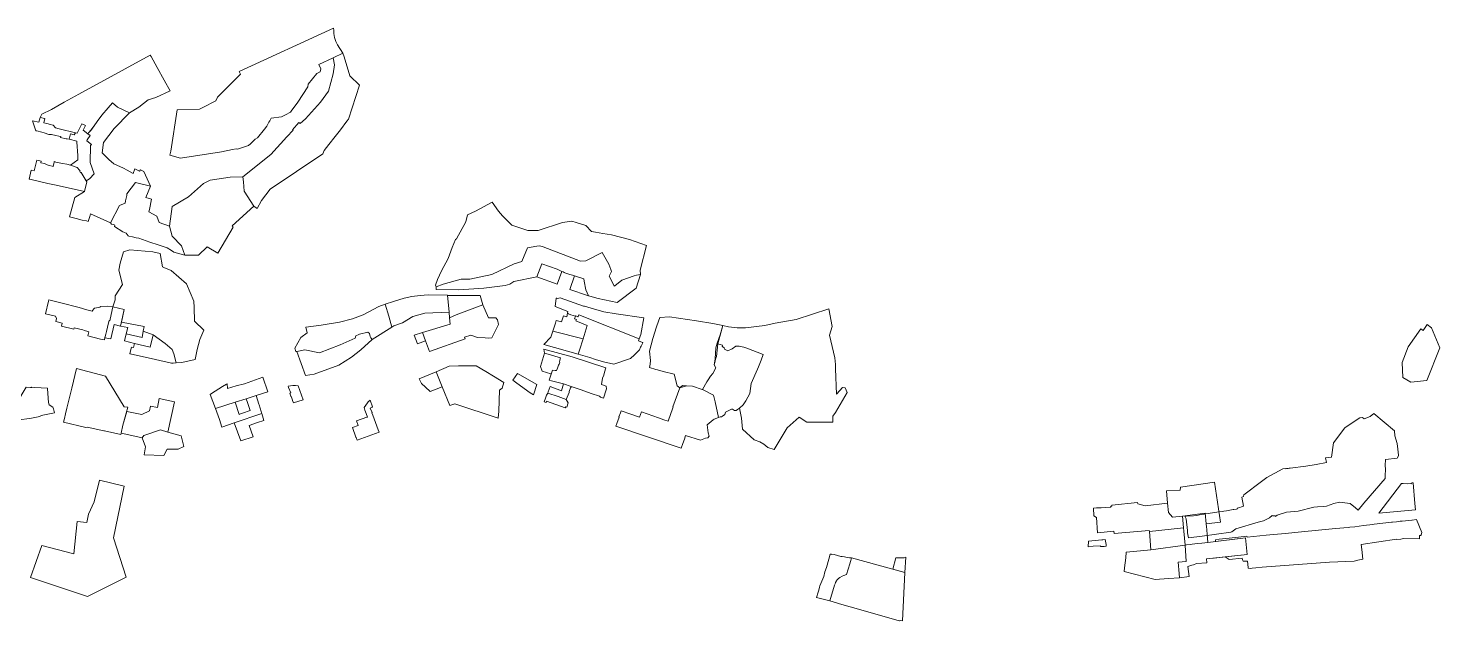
# Model space of a CAD drawing. Extents: x 1392105 to 1399213, y 355893 to 360805.
# Drawn here: x 1395560 to 1399213, y 359186 to 360720 of the extents above; entities that cross this region are included whole.
import ezdxf

# ---------------------------------------------------------------- set-up
doc = ezdxf.new("R2010")
doc.units = 0
doc.header["$MEASUREMENT"] = 0
doc.layers.add('Ранее утвержденные зоны регулирования застройки', color=52, linetype='Continuous')

msp = doc.modelspace()

# ---------------------------------------------------------------- linework, layer by layer
at = {"layer": 'Ранее утвержденные зоны регулирования застройки', "lineweight": 20}
for points in [[(1395926.8, 360391.8), (1395954, 360384.1), (1396060.6, 360400.1), (1396088.8, 360406.4), (1396098, 360408.2), (1396102.2, 360407.3), (1396130.2, 360416.8), (1396135.3, 360421.3), (1396147.7, 360432.7), (1396153.8, 360436.9), (1396171.4, 360459.2), (1396177.7, 360466.9), (1396183.1, 360477), (1396185.2, 360480.9), (1396188.8, 360487.1), (1396215.4, 360490.7), (1396217.8, 360492.2), (1396225.6, 360496.3), (1396238.7, 360503.2), (1396240.6, 360505.6), (1396257.7, 360529.2), (1396283.4, 360568.4), (1396284.9, 360575.4), (1396307.1, 360603.3), (1396315.9, 360607.8), (1396317.7, 360615.5), (1396312.1, 360626.2), (1396349.4, 360643.6), (1396374.6, 360655.8), (1396360.8, 360677.2), (1396356.6, 360686.3), (1396353.2, 360695.9), (1396351.1, 360706.7), (1396350.9, 360715.4), (1396349.8, 360720.4), (1396106.3, 360608.1), (1396109.6, 360601.8), (1396050.4, 360542), (1396046.1, 360532.4), (1396011.7, 360515.3), (1396003.3, 360511.1), (1395945.6, 360508.8), (1395929, 360402.1), (1395927.7, 360395.1), (1395926.8, 360391.8)], [(1395926.8, 360391.8), (1395954, 360384.1), (1396060.6, 360400.1), (1396088.8, 360406.4), (1396098, 360408.2), (1396102.2, 360407.3), (1396130.2, 360416.8), (1396135.3, 360421.3), (1396147.7, 360432.7), (1396153.8, 360436.9), (1396171.4, 360459.2), (1396177.7, 360466.9), (1396183.1, 360477), (1396185.2, 360480.9), (1396188.8, 360487.1), (1396215.4, 360490.7), (1396217.8, 360492.2), (1396225.6, 360496.3), (1396238.7, 360503.2), (1396240.6, 360505.6), (1396257.7, 360529.2), (1396283.4, 360568.4), (1396284.9, 360575.4), (1396307.1, 360603.3), (1396315.9, 360607.8), (1396317.7, 360615.5), (1396312.1, 360626.2), (1396349.4, 360643.6), (1396374.6, 360655.8), (1396360.8, 360677.2), (1396356.6, 360686.3), (1396353.2, 360695.9), (1396351.1, 360706.7), (1396350.9, 360715.4), (1396349.8, 360720.4), (1396106.3, 360608.1), (1396109.6, 360601.8), (1396050.4, 360542), (1396046.1, 360532.4), (1396011.7, 360515.3), (1396003.3, 360511.1), (1395945.6, 360508.8), (1395929, 360402.1), (1395927.7, 360395.1), (1395926.8, 360391.8)], [(1395714.4, 360446.9), (1395716.9, 360450.2), (1395722.3, 360456), (1395731.1, 360468), (1395738.3, 360478.8), (1395751.1, 360495.5), (1395766.8, 360514.2), (1395778.3, 360526.8), (1395791, 360515.8), (1395822, 360501), (1395846.7, 360516.1), (1395870.6, 360534.7), (1395890.1, 360541.2), (1395927.2, 360558.4), (1395923.7, 360564.6), (1395916.2, 360578.2), (1395911.8, 360586), (1395893.6, 360618.8), (1395878, 360646.9), (1395876, 360650.5), (1395691.1, 360549.7), (1395653.3, 360528.6), (1395620.6, 360509.8), (1395595.5, 360498.1), (1395591, 360489.4), (1395603.5, 360486.5), (1395600.9, 360475.3), (1395608.6, 360473.3), (1395617.6, 360470.9), (1395623.6, 360469.3), (1395624.5, 360469.1), (1395630.9, 360462.5), (1395640.2, 360459.9), (1395682.5, 360449.2), (1395686.5, 360448.2), (1395698.6, 360473.2), (1395708.2, 360468.5), (1395702.1, 360456), (1395714.4, 360446.9)], [(1396152.3, 360253.9), (1396163.9, 360273.9), (1396186.1, 360303.2), (1396323, 360395.1), (1396326, 360403.4), (1396338.5, 360419.2), (1396354.5, 360440.1), (1396368.1, 360457.4), (1396385, 360479.4), (1396388.8, 360485), (1396417.6, 360572.8), (1396392.3, 360596.9), (1396378, 360646.3), (1396374.6, 360655.8), (1396349.4, 360643.6), (1396352.8, 360625.9), (1396349, 360601.9), (1396337, 360557), (1396316.8, 360529.1), (1396277.4, 360486.1), (1396263.9, 360473.6), (1396260.8, 360476.1), (1396244, 360457.3), (1396245.5, 360456), (1396229.4, 360438.8), (1396187.7, 360393.5), (1396115.7, 360335.2), (1396117.1, 360322.5), (1396119, 360298.1), (1396144.3, 360259.4), (1396152.3, 360253.9)], [(1395773.4, 360216.5), (1395796.5, 360261.2), (1395810.8, 360267.5), (1395812.2, 360273.7), (1395815.3, 360287.3), (1395815.2, 360291.2), (1395838, 360320.9), (1395876.8, 360311), (1395859, 360349.5), (1395851, 360353.7), (1395848.5, 360350.5), (1395836.1, 360356.6), (1395831.6, 360344.3), (1395816.7, 360353.2), (1395806.8, 360357.7), (1395782, 360368.8), (1395768.6, 360380.5), (1395752, 360397.9), (1395755, 360424.4), (1395782.5, 360460.7), (1395822, 360501), (1395791, 360515.8), (1395778.3, 360526.8), (1395766.8, 360514.2), (1395751.1, 360495.5), (1395738.3, 360478.8), (1395731.1, 360468), (1395722.2, 360455.8), (1395716.9, 360450.2), (1395714.4, 360446.9), (1395720.8, 360442.2), (1395713, 360431.6), (1395711.9, 360429.1), (1395723.8, 360419.7), (1395721.7, 360416.7), (1395720.2, 360372.6), (1395730.8, 360343.5), (1395718.7, 360330.3), (1395710.5, 360325.3), (1395711.9, 360323), (1395705.9, 360297.6), (1395681.1, 360282.2), (1395667.3, 360231.7), (1395684.5, 360227.5), (1395700.2, 360223.7), (1395710.9, 360221.2), (1395715.7, 360220.2), (1395719.6, 360233), (1395721.2, 360239.8), (1395773.4, 360216.5)], [(1395666.5, 360432.7), (1395669.7, 360446.7), (1395679.4, 360444.4), (1395682.5, 360449.2), (1395640.2, 360459.9), (1395630.9, 360462.5), (1395624.5, 360469.1), (1395623.6, 360469.3), (1395617.6, 360470.9), (1395608.6, 360473.3), (1395600.9, 360475.3), (1395603.5, 360486.5), (1395591, 360489.4), (1395587.9, 360476.8), (1395571.1, 360480.8), (1395580, 360454.9), (1395582.7, 360454.3), (1395595.4, 360451.2), (1395601.6, 360449.7), (1395613.6, 360445.3), (1395620.9, 360445.2), (1395631.3, 360442.6), (1395639.6, 360440.9), (1395644.6, 360439.8), (1395644.1, 360437.5), (1395658.3, 360434.3), (1395660.6, 360433.8), (1395666.5, 360432.7)], [(1395710.5, 360325.3), (1395718.7, 360330.3), (1395730.8, 360343.5), (1395720.2, 360372.6), (1395721.7, 360416.7), (1395723.8, 360419.7), (1395711.9, 360429.1), (1395713, 360431.6), (1395720.8, 360442.2), (1395714.4, 360446.9), (1395702.1, 360456), (1395708.2, 360468.5), (1395698.6, 360473.2), (1395686.5, 360448.2), (1395682.5, 360449.2), (1395679.4, 360444.4), (1395669.7, 360446.7), (1395666.5, 360432.7), (1395686.2, 360428.2), (1395686.3, 360425.1), (1395688.2, 360390.9), (1395688.4, 360386.3), (1395688.8, 360379.3), (1395669.3, 360366), (1395687, 360360.1), (1395692.9, 360353.1), (1395694.9, 360350), (1395693.6, 360349.3), (1395695.9, 360345.7), (1395697.2, 360346.4), (1395710.5, 360325.3)], [(1395705.9, 360297.6), (1395711.9, 360323), (1395710.5, 360325.3), (1395697.2, 360346.4), (1395695.9, 360345.7), (1395693.6, 360349.3), (1395694.9, 360350), (1395692.9, 360353.1), (1395687, 360360.1), (1395669.3, 360366), (1395660.3, 360368.1), (1395648.8, 360369.8), (1395644.6, 360370.9), (1395631.9, 360373.9), (1395629.7, 360374.5), (1395627.4, 360375), (1395627.1, 360374.1), (1395627.1, 360373.9), (1395624.4, 360362.5), (1395622.2, 360363), (1395614.4, 360364.9), (1395609, 360366.3), (1395602.2, 360369.9), (1395593.3, 360372), (1395593.9, 360376), (1395582.4, 360378.8), (1395576, 360350.9), (1395567.8, 360352.5), (1395562.9, 360329.8), (1395564.3, 360329.5), (1395611.4, 360318.7), (1395632.2, 360314.2), (1395705.9, 360297.6)], [(1396050.9, 360137.7), (1396090.9, 360205.6), (1396087.6, 360209.1), (1396144.3, 360259.4), (1396119, 360298.1), (1396117.1, 360322.5), (1396115.7, 360335.2), (1396083.1, 360334.5), (1396031, 360326.8), (1396013.4, 360318.2), (1395975.4, 360283.7), (1395933.1, 360259), (1395925.9, 360207.5), (1395932.6, 360181.8), (1395956.9, 360157.2), (1395965.1, 360132.4), (1396000.5, 360132.7), (1396022.9, 360154.3), (1396050.9, 360137.7)], [(1395965.1, 360132.4), (1395956.9, 360157.2), (1395932.6, 360181.8), (1395925.9, 360207.5), (1395899.2, 360217.4), (1395893.3, 360234.1), (1395872.7, 360245.2), (1395873.9, 360250.8), (1395879.4, 360277.7), (1395865, 360281.8), (1395876.8, 360311), (1395838, 360320.9), (1395815.2, 360291.2), (1395815.3, 360287.3), (1395812.2, 360273.7), (1395810.8, 360267.5), (1395796.5, 360261.2), (1395773.4, 360216.5), (1395775.8, 360212.8), (1395780.7, 360212.5), (1395784, 360210.5), (1395783.4, 360206.7), (1395804.8, 360192.8), (1395813.3, 360189.7), (1395819.2, 360182.8), (1395820.9, 360181.7), (1395829.7, 360179.9), (1395839.2, 360178), (1395846.2, 360176.8), (1395875.2, 360166.3), (1395896.4, 360159.9), (1395919.5, 360151.5), (1395931, 360144.6), (1395937, 360140.2), (1395965.1, 360132.4)], [(1397144.7, 360082.6), (1397144, 360094.3), (1397159.8, 360158.1), (1397115.8, 360172.9), (1397069.3, 360185.3), (1397047.1, 360188.9), (1397028.2, 360192.2), (1397017.7, 360194.1), (1397003.4, 360209.8), (1396978, 360217.4), (1396966.7, 360220.6), (1396942.6, 360217.7), (1396879.7, 360196.9), (1396852.9, 360196.7), (1396811.7, 360210.3), (1396787.4, 360234.2), (1396777.1, 360246.7), (1396760.8, 360270.1), (1396718, 360246.6), (1396696.6, 360237.2), (1396692.6, 360219), (1396668.5, 360175.4), (1396666.1, 360173.4), (1396657.4, 360152.3), (1396646.7, 360123.8), (1396629.3, 360092), (1396619.3, 360070), (1396614.1, 360054.8), (1396615.6, 360050.8), (1396634, 360057.5), (1396680.6, 360071), (1396703.2, 360070.2), (1396759.6, 360082.4), (1396817.7, 360110.3), (1396837.7, 360115.9), (1396852.3, 360152.1), (1396876.7, 360156), (1396883.9, 360157), (1396892.4, 360154), (1396989.6, 360117.6), (1397003.5, 360118), (1397045.3, 360139.3), (1397062.4, 360109.4), (1397068.1, 360096), (1397069.2, 360090.5), (1397063.6, 360078.4), (1397070.5, 360065), (1397076.9, 360052.3), (1397078.3, 360052.9), (1397096.2, 360068.2), (1397128.5, 360079.3), (1397134, 360080.6), (1397144.7, 360082.6)], [(1397084, 360010.2), (1397133.4, 360047.3), (1397144.7, 360082.6), (1397134, 360080.6), (1397128.5, 360079.3), (1397096.2, 360068.2), (1397078.3, 360052.9), (1397076.9, 360052.3), (1397070.5, 360065), (1397063.6, 360078.4), (1397069.2, 360090.5), (1397068.1, 360096), (1397062.4, 360109.4), (1397045.3, 360139.3), (1397003.5, 360118), (1396989.6, 360117.6), (1396892.4, 360154), (1396883.9, 360157), (1396876.7, 360156), (1396852.3, 360152.1), (1396837.7, 360115.9), (1396817.7, 360110.3), (1396759.6, 360082.4), (1396703.2, 360070.2), (1396680.6, 360071), (1396634, 360057.5), (1396615.6, 360050.8), (1396616, 360043.4), (1396674.6, 360043.1), (1396739.2, 360047.1), (1396794.8, 360054.1), (1396806.4, 360057.6), (1396817.2, 360064.4), (1396876.5, 360076.2), (1396889.1, 360110.7), (1396909.4, 360103.2), (1396928.8, 360096.4), (1396941.1, 360090.7), (1396944.6, 360089.4), (1396947.4, 360088), (1396948.6, 360087.3), (1396962.2, 360083.1), (1396968.3, 360081.2), (1396973.8, 360079.5), (1396998.4, 360071.4), (1396998.8, 360065.3), (1397003.6, 360042.8), (1397010.2, 360027.6), (1397013.6, 360026.5), (1397035.5, 360020.5), (1397084, 360010.2)], [(1395943.5, 359853.6), (1395958, 359854.6), (1395991.9, 359862.7), (1395997.7, 359888.9), (1396004.4, 359914.3), (1396014.7, 359938.4), (1395990.9, 359961.8), (1395990, 359997), (1395988.9, 360013.4), (1395969.8, 360058.4), (1395930, 360092.7), (1395911.1, 360101), (1395908, 360102.7), (1395901.5, 360136.9), (1395882.3, 360141.2), (1395823.1, 360146.5), (1395806.5, 360141.2), (1395798.2, 360111.6), (1395795.1, 360093.8), (1395804.5, 360056.4), (1395785.1, 360027.3), (1395785.6, 360017.5), (1395783.5, 360011.8), (1395778.8, 359998.8), (1395808.6, 359991.8), (1395801.2, 359959.4), (1395860.2, 359947.7), (1395857.9, 359935.8), (1395884, 359926.6), (1395914.7, 359903.7), (1395933.1, 359888.3), (1395936.9, 359877.6), (1395943.5, 359853.6)], [(1396929.2, 360057.3), (1396941.1, 360090.7), (1396928.8, 360096.4), (1396909.4, 360103.2), (1396889.1, 360110.7), (1396876.5, 360076.2), (1396929.2, 360057.3)], [(1397010.2, 360027.6), (1397003.6, 360042.8), (1396998.8, 360065.3), (1396998.4, 360071.4), (1396973.8, 360079.5), (1396961.6, 360043.7), (1396974.4, 360039.2), (1396994.9, 360032.6), (1397010.2, 360027.6)], [(1395757.3, 359913.1), (1395758.8, 359919.4), (1395761, 359928.4), (1395762.7, 359935.1), (1395768.3, 359957.9), (1395769.7, 359963.4), (1395771.1, 359963.1), (1395772, 359967.2), (1395772.6, 359967.1), (1395778.8, 359998.8), (1395764.2, 360000.8), (1395746.4, 359999.7), (1395746.1, 359997.8), (1395731.9, 359995.1), (1395730, 359993.7), (1395727.4, 359990.5), (1395725.5, 359987.6), (1395711.7, 359991.3), (1395691.8, 359997.5), (1395645, 360009.3), (1395613.5, 360017.1), (1395612.7, 360013.7), (1395605.2, 359980.9), (1395631, 359975.1), (1395633.1, 359968.4), (1395631.5, 359961.2), (1395648.3, 359956.9), (1395646.4, 359949), (1395678.5, 359941.1), (1395679.3, 359944.6), (1395701.3, 359939.2), (1395705.8, 359937.7), (1395714.4, 359935.2), (1395717, 359933.9), (1395714.5, 359923.5), (1395747.3, 359915.5), (1395753.1, 359914), (1395757.3, 359913.1)], [(1396252.6, 359882.9), (1396250.5, 359892.3), (1396265.8, 359919.3), (1396281.9, 359931.6), (1396278.4, 359946.7), (1396318.4, 359951.5), (1396366.1, 359959.2), (1396399, 359967.9), (1396427.4, 359978.5), (1396467.6, 359999.4), (1396483.7, 360005.6), (1396493, 359974.8), (1396501.1, 359946.4), (1396449.9, 359914.7), (1396447.2, 359918.9), (1396445.3, 359922.4), (1396443.8, 359929.6), (1396438.8, 359933.5), (1396417.3, 359928.1), (1396415.8, 359927.7), (1396408.3, 359924.1), (1396406.4, 359918.1), (1396367.8, 359900.2), (1396313.8, 359879.5), (1396275.7, 359887.5), (1396255.3, 359883.5), (1396252.6, 359882.9)], [(1396501.1, 359946.4), (1396493, 359974.8), (1396483.7, 360005.6), (1396505.5, 360013.1), (1396533.2, 360021.4), (1396552.8, 360025.5), (1396574.5, 360028.7), (1396595.2, 360029.6), (1396645.4, 360029.3), (1396649.3, 359985.1), (1396586.4, 359982.4), (1396555.7, 359974.2), (1396528.9, 359957.5), (1396506, 359949.4), (1396501.1, 359946.4)], [(1396690.5, 359915.9), (1396689, 359920), (1396705.8, 359925.2), (1396723, 359919.6), (1396743.1, 359918.9), (1396752.2, 359918.2), (1396759.7, 359918.3), (1396776.8, 359953.6), (1396774.7, 359965.3), (1396770.7, 359970.4), (1396751.2, 359970.4), (1396737, 360004.2), (1396667.3, 359978.2), (1396650.5, 359970.4), (1396651.9, 359954.3), (1396580.3, 359932.9), (1396587.9, 359910.7), (1396598.5, 359883.7), (1396690.5, 359915.9)], [(1396649.3, 359985.1), (1396650.5, 359970.4), (1396667.3, 359978.2), (1396737, 360004.2), (1396729.7, 360028.1), (1396691.8, 360028.2), (1396645.4, 360028.6), (1396649.3, 359985.1)], [(1397081.7, 359981), (1397152.9, 359970.7), (1397145.1, 359927.4), (1397141, 359915.9), (1396985.2, 359978.5), (1396983.3, 359973.9), (1396982.9, 359973), (1396977.3, 359975.3), (1396976.3, 359974.9), (1396964.6, 359978.6), (1396958.6, 359981.2), (1396955.9, 359982.2), (1396956.8, 359987.2), (1396924, 359999.9), (1396926.7, 360021.6), (1396927.9, 360021.1), (1396929.7, 360020.3), (1396936.4, 360021.9), (1396997.5, 360000.6), (1396999.5, 360000.5), (1397017.3, 359995.1), (1397049.5, 359985.7), (1397081.7, 359981)], [(1395773.8, 359915.7), (1395782.7, 359952.9), (1395798.9, 359949.3), (1395808.6, 359991.8), (1395778.8, 359998.8), (1395772.6, 359967.1), (1395772, 359967.2), (1395771.1, 359963.1), (1395769.7, 359963.4), (1395768.3, 359957.9), (1395762.7, 359935.1), (1395761, 359928.4), (1395758.7, 359918.9), (1395773.8, 359915.7)], [(1396917.6, 359936.2), (1396996.1, 359916.1), (1397006.9, 359950.4), (1396977.7, 359962.3), (1396979.2, 359966.3), (1396973.7, 359967.8), (1396976.3, 359974.9), (1396964.6, 359978.6), (1396958.6, 359981.2), (1396955.9, 359982.2), (1396954.2, 359973.1), (1396945, 359975.6), (1396940.3, 359960.3), (1396926.7, 359963.7), (1396924.5, 359957), (1396917.6, 359936.2)], [(1397150.8, 359905.8), (1397149.5, 359906.5), (1397139.3, 359911.3), (1397141, 359915.9), (1396985.2, 359978.5), (1396983.3, 359973.9), (1396982.9, 359973), (1396977.3, 359975.3), (1396976.3, 359974.9), (1396973.7, 359967.8), (1396979.2, 359966.3), (1396977.7, 359962.3), (1397006.9, 359950.4), (1396996.1, 359916.1), (1396986.9, 359886.7), (1396983.5, 359876.5), (1397013.8, 359868.1), (1397028.4, 359862.9), (1397048.8, 359856.2), (1397075.8, 359850.9), (1397118.4, 359865.4), (1397129.1, 359874.4), (1397141.9, 359887.7), (1397144.6, 359894.2), (1397146.2, 359897.3), (1397150.8, 359905.8)], [(1397194.8, 359971.7), (1397219.3, 359973.2), (1397289.7, 359962.7), (1397331.8, 359955.9), (1397357.4, 359950.2), (1397351, 359926.7), (1397343, 359904.5), (1397339.5, 359892.4), (1397338.1, 359863.9), (1397335.4, 359849.1), (1397339.3, 359840.8), (1397331.5, 359826.5), (1397325.8, 359819.7), (1397320, 359810.3), (1397316.7, 359804.9), (1397305.3, 359785.1), (1397303.9, 359785.2), (1397279.6, 359793.7), (1397264, 359794.5), (1397246.5, 359789), (1397239.3, 359794.8), (1397231.6, 359824.6), (1397202.9, 359831.7), (1397188.2, 359835.6), (1397184.6, 359836.5), (1397167.6, 359841.6), (1397168.5, 359845.8), (1397169.8, 359850.5), (1397170.8, 359860), (1397168.1, 359884.3), (1397176.2, 359917.2), (1397186.2, 359947), (1397191.6, 359962.2), (1397194.8, 359971.7)], [(1397419.8, 359892.2), (1397411.7, 359894.3), (1397399.9, 359897.3), (1397391, 359897.4), (1397381.7, 359890.5), (1397370.4, 359885.4), (1397362, 359889.5), (1397361, 359892.5), (1397357.6, 359895), (1397355.9, 359897.5), (1397356.9, 359900.1), (1397344.7, 359903.3), (1397357.4, 359950.2), (1397372.3, 359946.9), (1397394.7, 359944.8), (1397416.3, 359944.8), (1397466.8, 359950.4), (1397493.5, 359956.8), (1397547.2, 359966.2), (1397631.6, 359993.6), (1397640.8, 359947.9), (1397634.1, 359925.4), (1397647.8, 359867), (1397649.1, 359849.8), (1397649.6, 359838.1), (1397651.4, 359772.7), (1397652.4, 359773.8), (1397667.6, 359790.2), (1397674.4, 359789), (1397679.5, 359777.1), (1397649.4, 359725.3), (1397642.3, 359715.9), (1397642.7, 359700), (1397575.1, 359700.4), (1397555.1, 359712.9), (1397524.3, 359685.8), (1397490.8, 359629.4), (1397474, 359634.8), (1397463.7, 359643), (1397453.7, 359649.2), (1397438.9, 359654.7), (1397408.9, 359681.8), (1397405.6, 359710.3), (1397400.5, 359736.8), (1397410.3, 359745.2), (1397414.1, 359750.6), (1397417.4, 359755.8), (1397427.7, 359774.9), (1397430.7, 359800.8), (1397447.8, 359837.2), (1397450.3, 359843.4), (1397457.3, 359861.2), (1397461.7, 359875.8), (1397419.8, 359892.2)], [(1395801.2, 359959.4), (1395798.9, 359949.3), (1395817.9, 359945.1), (1395814.1, 359929.3), (1395854.7, 359919.7), (1395857.9, 359935.8), (1395860.2, 359947.7), (1395801.2, 359959.4)], [(1395814.1, 359929.3), (1395854.7, 359919.7), (1395857.9, 359935.8), (1395884, 359926.6), (1395875.8, 359894.6), (1395835.1, 359904.4), (1395809.8, 359911.1), (1395814.1, 359929.3)], [(1396277.5, 359821.5), (1396255.3, 359883.5), (1396275.7, 359887.5), (1396313.8, 359879.5), (1396367.8, 359900.2), (1396406.4, 359918.1), (1396408.3, 359924.1), (1396415.8, 359927.7), (1396417.3, 359928.1), (1396438.8, 359933.5), (1396443.8, 359929.6), (1396445.3, 359922.4), (1396447.2, 359918.9), (1396449.9, 359914.7), (1396421, 359887.6), (1396397.1, 359868.4), (1396364.2, 359847.8), (1396300.1, 359825), (1396277.5, 359821.5)], [(1396567.3, 359903.4), (1396559.3, 359925.4), (1396580.3, 359932.9), (1396587.9, 359910.7), (1396567.3, 359903.4)], [(1396983.5, 359876.5), (1396986.9, 359886.7), (1396996.1, 359916.1), (1396917.6, 359936.2), (1396912.2, 359920.7), (1396894.4, 359901.4), (1396983.5, 359876.5)], [(1399191.2, 359945), (1399179.9, 359952.9), (1399169.5, 359938), (1399164, 359942.2), (1399130.9, 359895.4), (1399115.7, 359855.1), (1399117, 359816), (1399137.6, 359804.3), (1399179.2, 359808.3), (1399212.9, 359893.1), (1399191.2, 359945)], [(1395889.6, 359862.3), (1395930.9, 359852.8), (1395935.1, 359853.1), (1395943.5, 359853.6), (1395936.9, 359877.6), (1395933.1, 359888.3), (1395914.7, 359903.7), (1395884, 359926.6), (1395875.8, 359894.6), (1395835.1, 359904.4), (1395832.3, 359893.4), (1395827.2, 359894.8), (1395822.8, 359877.7), (1395823.9, 359877.4), (1395889.6, 359862.3)], [(1397305.3, 359785.1), (1397316.7, 359804.9), (1397320, 359810.3), (1397325.8, 359819.7), (1397331.5, 359826.5), (1397339.3, 359840.8), (1397335.4, 359849.1), (1397336.9, 359854.9), (1397339.1, 359863.3), (1397341.1, 359870), (1397344.7, 359903.3), (1397356.9, 359900.1), (1397355.9, 359897.5), (1397357.6, 359895), (1397361, 359892.5), (1397362, 359889.5), (1397370.4, 359885.4), (1397381.7, 359890.5), (1397391, 359897.4), (1397399.9, 359897.3), (1397411.7, 359894.3), (1397419.8, 359892.2), (1397461.7, 359875.8), (1397457.3, 359861.2), (1397450.3, 359843.4), (1397447.8, 359837.2), (1397430.7, 359800.8), (1397427.7, 359774.9), (1397417.4, 359755.8), (1397414.1, 359750.6), (1397410.3, 359745.2), (1397400.5, 359736.8), (1397395.7, 359733), (1397391.9, 359730.7), (1397388.2, 359730.3), (1397382.6, 359734), (1397379.9, 359733.9), (1397364.2, 359725.9), (1397363.2, 359719.9), (1397356.8, 359716), (1397354, 359714.2), (1397350.7, 359714.5), (1397346.2, 359712.6), (1397338.2, 359752.6), (1397333.5, 359770.3), (1397305.3, 359785.1)], [(1396896.6, 359879), (1396899.5, 359878.3), (1396937.6, 359866.7), (1396934.9, 359857.5), (1396936.1, 359855.9), (1396934.5, 359850.3), (1396932.4, 359848.2), (1396930.7, 359843.1), (1396929.6, 359839.9), (1396927.6, 359833.8), (1396923.7, 359833.7), (1396916.9, 359835.3), (1396913.4, 359825), (1396912.7, 359825.2), (1396889.8, 359832.3), (1396886.1, 359844.5), (1396896.6, 359879)], [(1397048.8, 359762.5), (1397042.3, 359764.7), (1397041.4, 359765), (1397039.9, 359765.6), (1397038.8, 359767.4), (1397017.4, 359774.9), (1396990.9, 359783.9), (1396965.4, 359792.9), (1396945.8, 359799.2), (1396914.3, 359807.5), (1396908, 359809.1), (1396916.9, 359835.3), (1396923.7, 359833.7), (1396927.6, 359833.8), (1396929.6, 359839.9), (1396930.7, 359843.1), (1396932.4, 359848.2), (1396934.5, 359850.3), (1396936.1, 359855.9), (1396934.9, 359857.5), (1396937.6, 359866.7), (1396899.5, 359878.3), (1396896.6, 359879), (1396894.2, 359889.2), (1396967.6, 359869.3), (1397054.6, 359841.1), (1397051.3, 359830.1), (1397049.8, 359821.9), (1397046.1, 359814.5), (1397043.8, 359797.6), (1397055.6, 359793.2), (1397056.6, 359786.5), (1397053.3, 359776.1), (1397051.4, 359770.2), (1397048.8, 359762.5)], [(1395799.8, 359668.2), (1395800.8, 359671.8), (1395805.4, 359692.4), (1395818, 359739.1), (1395808.5, 359740.3), (1395760.1, 359819.4), (1395685.3, 359839.4), (1395673, 359788.3), (1395660.5, 359736.7), (1395657, 359722), (1395654, 359709.5), (1395651.7, 359699.9), (1395709.1, 359686.1), (1395712.9, 359687.4), (1395755.9, 359678.3), (1395758, 359677.9), (1395799.8, 359668.2)], [(1396600.7, 359779.6), (1396588.3, 359790.7), (1396577.7, 359800.5), (1396572.1, 359812.8), (1396616.1, 359830.8), (1396631.8, 359792), (1396600.7, 359779.6)], [(1396776.4, 359710.6), (1396777.9, 359728.7), (1396780, 359783.4), (1396786.4, 359788.4), (1396791.3, 359803), (1396764.5, 359819.6), (1396744.8, 359831.7), (1396719.7, 359846.2), (1396673.3, 359845.9), (1396649.5, 359845.1), (1396616.1, 359830.8), (1396631.8, 359792), (1396651.6, 359743.1), (1396664.2, 359747.8), (1396776.4, 359710.6)], [(1396826.7, 359826.1), (1396832, 359822.7), (1396876.8, 359797.9), (1396867.7, 359771.3), (1396859.3, 359776.6), (1396824.2, 359801.3), (1396814, 359809.1), (1396826.7, 359826.1)], [(1395628.2, 359724.7), (1395625.6, 359734.5), (1395624, 359739.5), (1395614.6, 359745), (1395612.5, 359751.3), (1395610.5, 359786.5), (1395610.4, 359788.3), (1395577.3, 359789.8), (1395569.3, 359790.6), (1395569.1, 359789.9), (1395566.2, 359790.1), (1395555, 359791), (1395530.8, 359750.5), (1395534.9, 359732.4), (1395530.6, 359716.6), (1395531.9, 359705.5), (1395568.7, 359711.1), (1395585.7, 359714.5), (1395598, 359718.8), (1395628.2, 359724.7)], [(1396031.3, 359772.1), (1396034.2, 359774.2), (1396063.4, 359792.7), (1396073.3, 359798.5), (1396074.7, 359799.7), (1396076.2, 359787.9), (1396098.4, 359794), (1396119.5, 359799.8), (1396167.7, 359816.5), (1396180, 359778.5), (1396150.4, 359769.2), (1396124.4, 359761), (1396096, 359752), (1396045, 359735.7), (1396031.3, 359772.1)], [(1396232.8, 359793.2), (1396239.1, 359794.5), (1396245, 359795.1), (1396251.9, 359795.2), (1396259.1, 359794.5), (1396272, 359758.4), (1396246.8, 359750), (1396244.3, 359756.7), (1396244.1, 359757.2), (1396242.3, 359762.4), (1396240.7, 359766.7), (1396240.2, 359768), (1396237.6, 359775.4), (1396239.4, 359776.1), (1396233.8, 359790.5), (1396232.8, 359793.2)], [(1396910.7, 359792.8), (1396940.3, 359781.4), (1396945.8, 359799.2), (1396965.4, 359792.9), (1396965, 359791), (1396963.4, 359789.1), (1396960, 359780.1), (1396960, 359776.9), (1396952.4, 359759), (1396931.9, 359766.4), (1396904.9, 359775.7), (1396905.7, 359778.6), (1396910.7, 359792.8)], [(1397094.6, 359729.7), (1397093.1, 359724.7), (1397088.9, 359713.8), (1397089.6, 359713.5), (1397083.2, 359696.5), (1397080.6, 359689.9), (1397249.5, 359632.7), (1397254.2, 359645), (1397258.4, 359655.9), (1397260.7, 359666), (1397300.1, 359653.9), (1397312.8, 359659.2), (1397319, 359659.4), (1397321.9, 359664.5), (1397319.4, 359672.8), (1397317.2, 359693.7), (1397332.5, 359706.5), (1397335.3, 359707.7), (1397346.2, 359712.6), (1397338.2, 359752.6), (1397333.5, 359770.3), (1397305.3, 359785.1), (1397303.9, 359785.2), (1397279.6, 359793.6), (1397264, 359794.5), (1397253.4, 359795.2), (1397246.5, 359789), (1397228.2, 359740), (1397228.9, 359739.8), (1397220.5, 359715.1), (1397219.1, 359710.8), (1397217.4, 359705.3), (1397216.6, 359702.8), (1397205.2, 359706.6), (1397198.1, 359709.1), (1397196.4, 359710.1), (1397190.8, 359711.9), (1397147.1, 359727.1), (1397142.4, 359713.3), (1397119.9, 359721.1), (1397094.6, 359729.7)], [(1395921.8, 359674.7), (1395938.5, 359752.7), (1395899.5, 359761.8), (1395895, 359738), (1395877, 359741.6), (1395873.7, 359729.4), (1395853.9, 359720), (1395815.1, 359728.2), (1395805.4, 359692.4), (1395800.8, 359671.8), (1395804.7, 359670.9), (1395855.1, 359659.7), (1395859.5, 359665.9), (1395902.9, 359680.3), (1395921.8, 359674.7)], [(1396045, 359735.7), (1396096, 359752), (1396106, 359720.5), (1396109.8, 359721.9), (1396114.9, 359723.6), (1396134.5, 359730.7), (1396127.7, 359751.1), (1396124.4, 359761), (1396150.4, 359769.2), (1396157.1, 359747.1), (1396157.8, 359744.8), (1396160.4, 359736.4), (1396162.8, 359728.2), (1396163.9, 359724.6), (1396164.4, 359723), (1396093.2, 359698.5), (1396061.3, 359687.5), (1396055.6, 359707.4), (1396045, 359735.7)], [(1396411.5, 359653.5), (1396409, 359660.2), (1396408.4, 359661.8), (1396399.3, 359686.3), (1396414.4, 359691.9), (1396410.1, 359703.4), (1396436.6, 359713), (1396437.8, 359713.4), (1396434.5, 359723.1), (1396431.4, 359731.5), (1396429.3, 359738.1), (1396433.6, 359744.5), (1396437.9, 359750), (1396440.3, 359753.1), (1396444.7, 359757.5), (1396451.1, 359739.8), (1396450.5, 359739.5), (1396445.4, 359736.8), (1396450.4, 359725), (1396449.3, 359724.6), (1396451.6, 359718.5), (1396465.6, 359680.8), (1396468, 359674.7), (1396411.5, 359653.5)], [(1396904.9, 359775.7), (1396931.9, 359766.4), (1396952.4, 359759), (1396957.4, 359750.6), (1396954, 359739.5), (1396951, 359740.4), (1396949.6, 359737.3), (1396901.1, 359754.7), (1396900.3, 359750.9), (1396895.5, 359752.8), (1396896.2, 359755.4), (1396897.7, 359760.2), (1396901.6, 359770.4), (1396904.9, 359775.7)], [(1396093.2, 359698.5), (1396164.4, 359723), (1396170, 359704.7), (1396153.6, 359699.1), (1396131.7, 359691.5), (1396142, 359662.6), (1396110.6, 359651.8), (1396093.2, 359698.5)], [(1398553.1, 359457), (1398556.7, 359450), (1398559.7, 359419.7), (1398559.8, 359418.3), (1398560.3, 359413.4), (1398562.4, 359400.7), (1398598.2, 359405.2), (1398672, 359415.9), (1398674.9, 359416.2), (1398685, 359424), (1398742.9, 359441), (1398756.8, 359445), (1398772.4, 359452.8), (1398778.9, 359458.5), (1398780.8, 359457.5), (1398787.8, 359457.6), (1398788, 359455.9), (1398792.2, 359459.2), (1398816.1, 359467.2), (1398846.3, 359469.9), (1398887.4, 359479.9), (1398896.6, 359481.3), (1398912.8, 359481.9), (1398920.2, 359482.9), (1398939, 359489.8), (1398953.8, 359492.8), (1398980.7, 359489.9), (1398994.7, 359478.5), (1399001.4, 359472.4), (1399016.3, 359490.6), (1399071.8, 359554.8), (1399071.6, 359561.2), (1399072.4, 359578.9), (1399071.6, 359588.5), (1399072.5, 359603.6), (1399102.7, 359607), (1399106.2, 359613), (1399106, 359614.7), (1399104.2, 359630.1), (1399102.9, 359645.3), (1399096.8, 359664.6), (1399095.4, 359678), (1399042.3, 359722.9), (1399033, 359715.2), (1399017.3, 359709.2), (1399013.2, 359712.1), (1399005.9, 359711.5), (1398999.3, 359707.4), (1398967.1, 359686), (1398938.2, 359647), (1398932.3, 359609.8), (1398917.6, 359608), (1398919.5, 359595.9), (1398892.7, 359590.5), (1398866, 359586.4), (1398825.7, 359580.9), (1398823.4, 359580.8), (1398820.7, 359580.6), (1398816.4, 359580.1), (1398814.6, 359579.9), (1398814.2, 359580.1), (1398806.9, 359579.4), (1398765.4, 359556.7), (1398751.6, 359546.6), (1398706.1, 359511.9), (1398705.1, 359508.6), (1398704.6, 359507.8), (1398700.9, 359505.7), (1398705.4, 359482.7), (1398699.5, 359481), (1398695.7, 359479.4), (1398688.7, 359477.3), (1398689.3, 359476.3), (1398687, 359475.4), (1398680.3, 359474.1), (1398678.6, 359473.8), (1398661.3, 359471), (1398654.4, 359469.9), (1398650.2, 359469.3), (1398641.6, 359468.2), (1398590.8, 359460.1), (1398583.9, 359458.9), (1398575.8, 359458.1), (1398556.6, 359456.6), (1398553.1, 359457)], [(1395860.6, 359615.7), (1395911.2, 359613.6), (1395920.1, 359630.1), (1395948.5, 359630.3), (1395963.3, 359637.3), (1395955.6, 359664.8), (1395921.8, 359674.7), (1395902.9, 359680.3), (1395859.5, 359665.9), (1395855.1, 359659.7), (1395864, 359636.1), (1395860.6, 359615.7)], [(1395744.9, 359549.8), (1395808.5, 359534.6), (1395781.2, 359400.9), (1395813.3, 359298.6), (1395714, 359249.2), (1395566.3, 359297.8), (1395595.2, 359380.7), (1395678.3, 359359.8), (1395687.3, 359442.7), (1395711.9, 359440.2), (1395716.1, 359461.8), (1395730.9, 359493.7), (1395744.9, 359549.8)], [(1398629.6, 359544.8), (1398645.5, 359441.7), (1398608.6, 359437.1), (1398605.9, 359464.6), (1398546.8, 359457.2), (1398520.9, 359454.2), (1398511.2, 359466.5), (1398508.5, 359490.6), (1398505.5, 359522.6), (1398541, 359524), (1398541.7, 359532), (1398629.6, 359544.8)], [(1398629.6, 359544.8), (1398645.5, 359441.7), (1398608.6, 359437.1), (1398605.9, 359464.6), (1398546.8, 359457.2), (1398520.9, 359454.2), (1398511.2, 359466.5), (1398508.5, 359490.6), (1398505.5, 359522.6), (1398541, 359524), (1398541.7, 359532), (1398629.6, 359544.8)], [(1399113.7, 359541.2), (1399117.8, 359541.6), (1399129.2, 359540.9), (1399137.3, 359541.1), (1399140, 359540.6), (1399140.6, 359543.6), (1399143.9, 359543.6), (1399148, 359489.7), (1399150, 359473.6), (1399054.9, 359464.7), (1399113.7, 359541.2)], [(1398336.5, 359478.9), (1398360.5, 359480.5), (1398361.8, 359481.4), (1398361.8, 359482.8), (1398364.3, 359483.2), (1398364.2, 359485.5), (1398431.1, 359492.2), (1398431.4, 359488.5), (1398450.8, 359484), (1398508.5, 359490.6), (1398511.2, 359466.5), (1398520.9, 359454.2), (1398546.8, 359457.2), (1398549.7, 359426.3), (1398461.6, 359417.2), (1398461.3, 359419.6), (1398370, 359411.9), (1398369.6, 359417.8), (1398327.6, 359413.6), (1398324.7, 359453.3), (1398318, 359457.8), (1398316.6, 359477.8), (1398324.8, 359478.3), (1398336.5, 359478.9)], [(1398608.6, 359437.1), (1398608.7, 359435.8), (1398608.7, 359435.5), (1398609.2, 359431), (1398609.2, 359430.7), (1398611.1, 359410.2), (1398613, 359389), (1398597.2, 359387.4), (1398586.2, 359385.9), (1398571.9, 359384.3), (1398568.3, 359383.6), (1398557.4, 359382.3), (1398554.2, 359382.2), (1398550.4, 359418), (1398549.7, 359426.3), (1398546.8, 359457.2), (1398605.9, 359464.6), (1398608.6, 359437.1)], [(1398608.6, 359437.1), (1398608.7, 359435.8), (1398608.7, 359435.5), (1398609.2, 359431), (1398609.2, 359430.7), (1398611.1, 359410.2), (1398613, 359389), (1398597.2, 359387.4), (1398586.2, 359385.9), (1398571.9, 359384.3), (1398568.3, 359383.6), (1398557.4, 359382.3), (1398554.2, 359382.2), (1398550.4, 359418), (1398549.7, 359426.3), (1398546.8, 359457.2), (1398605.9, 359464.6), (1398608.6, 359437.1)], [(1398465.2, 359369.9), (1398461.6, 359417.2), (1398549.7, 359426.3), (1398550.4, 359418), (1398554.2, 359382.2), (1398465.2, 359369.9)], [(1399160.5, 359406.8), (1399164.4, 359407), (1399164.3, 359408.5), (1399164.6, 359408.7), (1399166.6, 359414.7), (1399152.7, 359448.7), (1399141.4, 359446.9), (1399140.6, 359446.8), (1399115.9, 359444.4), (1399110, 359443.6), (1399105.4, 359443.1), (1399100.5, 359442.4), (1399090.7, 359441.6), (1399088.1, 359441.3), (1399042.9, 359436.1), (1399039.5, 359435.7), (1399015.2, 359433.1), (1398993.1, 359429.4), (1398980.4, 359428.2), (1398975.7, 359427.7), (1398943.5, 359424.6), (1398855, 359416.1), (1398813.1, 359412), (1398764, 359407.4), (1398714.1, 359402.5), (1398714, 359405.5), (1398691.9, 359402.9), (1398667.7, 359400.1), (1398641.8, 359397), (1398632.5, 359396), (1398632.8, 359391.4), (1398710.3, 359400.6), (1398714.5, 359357.9), (1398627.4, 359348.5), (1398627.4, 359348), (1398628.9, 359348.3), (1398657.2, 359351.2), (1398668.3, 359344.6), (1398701.9, 359348.4), (1398702.5, 359343.5), (1398704.1, 359340.4), (1398715.6, 359340.5), (1398717.1, 359324.4), (1398717.3, 359321.9), (1398722.7, 359321.4), (1398727.6, 359322.2), (1398736.5, 359323), (1398753.1, 359325.3), (1398927.5, 359338.2), (1398991.2, 359340.2), (1399001.1, 359343.2), (1399014.1, 359345.4), (1399011.1, 359370.4), (1399009.5, 359383.8), (1399100.6, 359397), (1399100.8, 359396.6), (1399112.4, 359397.4), (1399119, 359399), (1399160.6, 359398.5), (1399160.5, 359406.8)], [(1398349.3, 359383.6), (1398349.5, 359379), (1398349.2, 359379), (1398344.4, 359378.6), (1398342.7, 359378.6), (1398342.6, 359378.7), (1398335.1, 359378.5), (1398334.7, 359379.9), (1398315.7, 359379.1), (1398303.3, 359377.9), (1398304, 359392), (1398338.2, 359395.4), (1398341.3, 359395.8), (1398346.9, 359396.4), (1398349.3, 359383.6)], [(1398539, 359297.5), (1398510.8, 359295.6), (1398476.5, 359292.9), (1398396.6, 359313.9), (1398397.4, 359323.5), (1398400.2, 359349.4), (1398401.5, 359363.7), (1398420.4, 359365.6), (1398465.2, 359369.9), (1398554.2, 359382.2), (1398556.5, 359339.6), (1398535.7, 359337.9), (1398538.3, 359308.4), (1398539, 359297.5)], [(1398554.2, 359382.2), (1398557.4, 359382.3), (1398568.3, 359383.6), (1398571.9, 359384.3), (1398586.2, 359385.9), (1398597.2, 359387.4), (1398613, 359389), (1398710.3, 359400.6), (1398714.5, 359357.9), (1398609, 359346.5), (1398610, 359335.9), (1398583.4, 359334.4), (1398575.8, 359331.1), (1398571.1, 359329.7), (1398561.2, 359327), (1398564.4, 359300.3), (1398539, 359297.5), (1398538.3, 359308.4), (1398535.7, 359337.9), (1398556.5, 359339.6), (1398554.2, 359382.2)], [(1397600.2, 359246.7), (1397634.7, 359237.3), (1397646.8, 359278.5), (1397648.2, 359281.7), (1397649.4, 359285.2), (1397651.5, 359289.6), (1397652.8, 359291.6), (1397656.7, 359295.8), (1397660.4, 359298.4), (1397666.5, 359301.7), (1397670.7, 359303.4), (1397678, 359305.5), (1397685.9, 359333.2), (1397687.7, 359339.9), (1397689, 359342.5), (1397690.9, 359349.2), (1397685.5, 359349.3), (1397679.2, 359350.2), (1397672.3, 359351.2), (1397666.2, 359352.3), (1397663.1, 359352.9), (1397645.5, 359357.4), (1397639.8, 359358.8), (1397639.3, 359358.9), (1397638.8, 359357.5), (1397637, 359358.3), (1397635.4, 359358.4), (1397631.8, 359345.6), (1397625.8, 359324.4), (1397621.9, 359312.6), (1397618.7, 359300.5), (1397608.8, 359276.3), (1397608, 359273.1), (1397605.8, 359265.4), (1397604.2, 359260.2), (1397600.2, 359246.7)], [(1397634.7, 359237.3), (1397665.4, 359228.1), (1397708.4, 359216.1), (1397813.7, 359186.1), (1397814.5, 359186), (1397818, 359186.4), (1397822.7, 359186.2), (1397828.9, 359310.9), (1397690.9, 359349.2), (1397689, 359342.5), (1397687.7, 359339.9), (1397685.9, 359333.2), (1397678, 359305.5), (1397670.7, 359303.4), (1397666.5, 359301.7), (1397660.4, 359298.4), (1397656.7, 359295.8), (1397652.8, 359291.6), (1397651.5, 359289.6), (1397649.4, 359285.2), (1397648.2, 359281.7), (1397646.8, 359278.5), (1397634.7, 359237.3)], [(1397797.2, 359319.7), (1397828.9, 359310.9), (1397831.3, 359350.8), (1397826.9, 359349.2), (1397805.4, 359349), (1397797.2, 359319.7)]]:
    msp.add_lwpolyline(points, dxfattribs=at)

doc.saveas('drawing.dxf')
